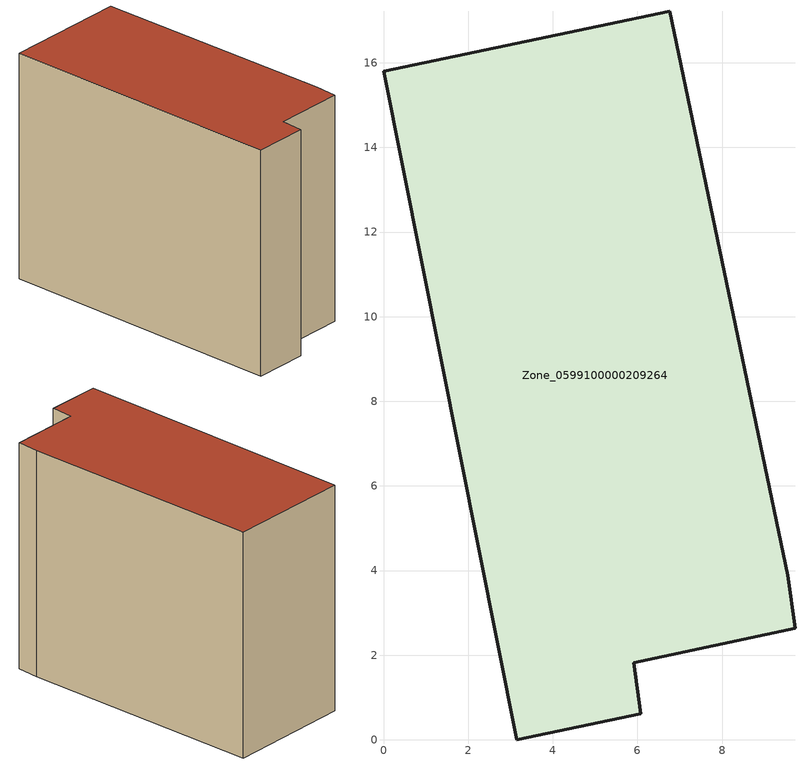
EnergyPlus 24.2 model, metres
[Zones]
Zone_0599100000209264
 floor ground (C_G): 0,15.8 6.76,17.22 9.55,3.89 9.72,2.64 5.92,1.82 6.08,0.62 3.14,0 z0
 wall outside (C_F): 3.14,0 6.08,0.62 5.92,1.82 9.72,2.64 9.55,3.89 6.76,17.22 0,15.8 3.14,0 z0:12.54
 roof outside (C_R): 6.76,17.22 0,15.8 3.14,0 6.08,0.62 5.92,1.82 9.72,2.64 9.55,3.89 z12.54
[BUILDING]
Pand.0599100000209264: North Axis=0; Terrain=City; Loads Convergence Tolerance Value=0.04; Temperature Convergence Tolerance Value=0.4; Solar Distribution=FullExterior; Maximum Number of Warmup Days=25; Minimum Number of Warmup Days=1
[Site:Location]
Rotterdam.The.Hague.AP_ZH_NLD Design_Conditions: Latitude=51.96; Longitude=4.45; Time Zone=1; Elevation=-4.5
[SITE:GROUNDTEMPERATURE:BUILDINGSURFACE]
18, 18, 18, 18, 18, 18, 18, 18, 18, 18, 18, 18
[MATERIAL] Thermal Absorptance=0.9; Solar Absorptance=0.7; Visible Absorptance=0.7
Name | Roughness | Thickness | Conductivity | Density | Specific Heat
G.TI.1946 | MediumSmooth | 0.15 | 1 | 540 | 1210
F.TI.1946 | Rough | 0.3 | 0.857143 | 1920 | 840
R.TI.1946 | MediumRough | 0.2 | 0.1 | 1500 | 1000
[CONSTRUCTION]
C_G: G.TI.1946
C_F: F.TI.1946
C_R: R.TI.1946
[ZONE]
Zone_0599100000209264: Type=1; Multiplier=1; Ceiling Height=Autocalculate; Volume=Autocalculate; Floor Area=autocalculate; Part of Total Floor Area=Yes
[ZONEINFILTRATION:DESIGNFLOWRATE]
Infil_Zone_0599100000209264: Zone or ZoneList or Space or SpaceList=Zone_0599100000209264; Schedule=AlwaysOn; Design Flow Rate Calculation Method=Flow/Area; Flow Rate per Floor Area=0.003; Constant Term Coefficient=1; Temperature Term Coefficient=0; Velocity Term Coefficient=0; Velocity Squared Term Coefficient=0
[HVACTEMPLATE:ZONE:IDEALLOADSAIRSYSTEM]
Zone_0599100000209264: Maximum Heating Supply Air Temperature=50; Minimum Cooling Supply Air Temperature=13; Maximum Heating Supply Air Humidity Ratio=0.0156; Minimum Cooling Supply Air Humidity Ratio=0.0077; Heating Limit=NoLimit; Cooling Limit=NoLimit; Dehumidification Control Type=ConstantSensibleHeatRatio; Cooling Sensible Heat Ratio=0.7; Dehumidification Setpoint=60; Humidification Control Type=None; Humidification Setpoint=30; Outdoor Air Method=None; Outdoor Air Flow Rate per Person=0.00944; Outdoor Air Flow Rate per Zone Floor Area=0; Outdoor Air Flow Rate per Zone=0; Demand Controlled Ventilation Type=None; Outdoor Air Economizer Type=NoEconomizer; Heat Recovery Type=None; Sensible Heat Recovery Effectiveness=0.7; Latent Heat Recovery Effectiveness=0.65
[ZONECONTROL:THERMOSTAT]
ThermostatControl_Zone_0599100000209264: Zone or ZoneList=Zone_0599100000209264; Control Type Schedule=DualSetpointControlType; Control 1=Thermostat_Zone_0599100000209264; Temperature Difference Between Cutout And Setpoint=0
[THERMOSTATSETPOINT:DUALSETPOINT]
Thermostat_Zone_0599100000209264: Heating Setpoint Temperature Schedule=HeatingSetpoint_Zone_0599100000209264; Cooling Setpoint Temperature Schedule=CoolingSetpoint_Zone_0599100000209264
[SCHEDULE:COMPACT]
HeatingSetpoint_Zone_0599100000209264: Through: 12/31, For: AllDays, Until: 24:00, 21
CoolingSetpoint_Zone_0599100000209264: Through: 12/31, For: AllDays, Until: 24:00, 24
DualSetpointControlType: Through: 12/31, For: AllDays, Until: 24:00, 4
AlwaysOn: Through: 12/31, For: AllDays, Until: 24:00, 1
